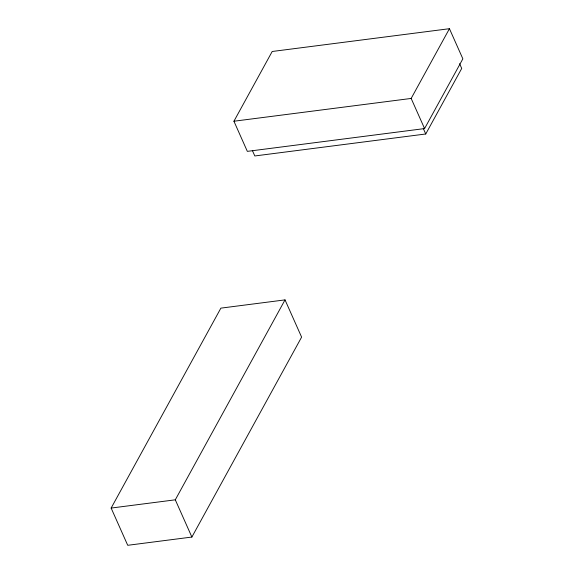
<?xml version="1.0" encoding="UTF-8"?>
<svg xmlns="http://www.w3.org/2000/svg" width="574" height="574" viewBox="0 0 574 574"><rect width="100%" height="100%" fill="white"/><g stroke="black" fill="none" stroke-linecap="round" stroke-linejoin="round"><path stroke-width="0.86" d="M233.927 121.229L272.198 51.488L449.442 28.7L462.859 58.828L424.581 128.576L247.337 151.364L233.927 121.229L411.163 98.441L449.442 28.7M111.141 508.062L220.875 308.138L285.027 299.886L301.608 337.125L191.881 537.049L127.722 545.3L111.141 508.062L175.3 499.818L285.027 299.886M252.345 150.431L254.806 155.963L425.75 133.986L461.718 68.442L459.609 63.707M411.163 98.441L424.581 128.576M423.289 128.454L425.75 133.986M175.3 499.818L191.881 537.049"/></g></svg>
